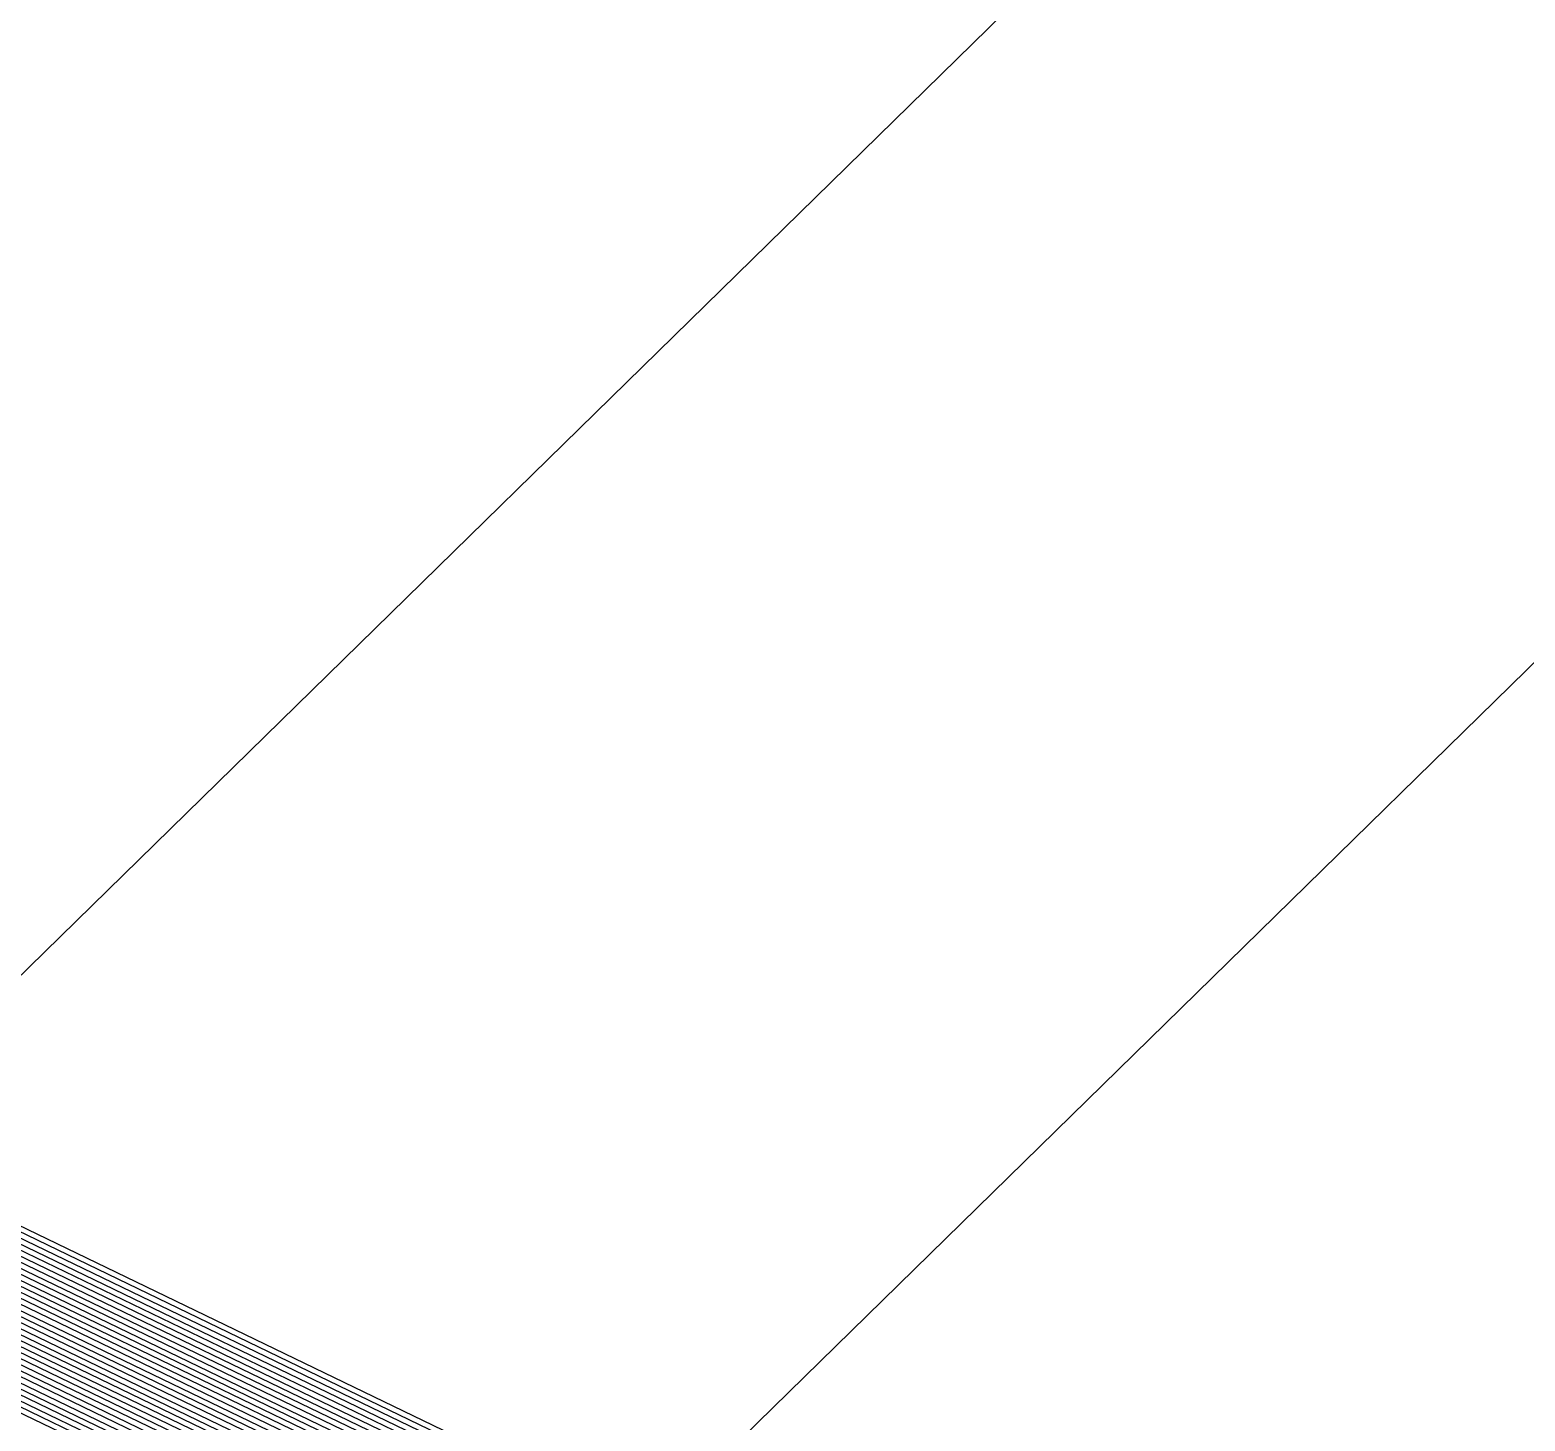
# Model space of a CAD drawing. Extents: x 7084 to 11035, y 13750 to 16729.
# Drawn here: x 8668.578 to 8669.198, y 15519.508 to 15520.085 of the extents above; entities that cross this region are included whole.
import ezdxf

# ---------------------------------------------------------------- set-up
doc = ezdxf.new("R2010")
doc.units = 0
doc.layers.add('Default', color=7, linetype='Continuous')

msp = doc.modelspace()

# ---------------------------------------------------------------- linework, layer by layer
at = {"layer": 'Default'}
for points in [[(9969.76538, 15539.12562), (9864.44442, 15676.68865), (9641.53328, 15737.21421), (9439.81691, 15683.61823), (9358.62406, 15714.61912), (9278.90754, 15742.66752), (9137.1892, 15747.09627), (8987.24072, 15850.71518), (8937.25789, 15770.32119), (8825.06416, 15743.74899), (8758.63371, 15696.5095), (8689.17592, 15554.88945), (8658.17504, 15524.53107), (8705.8166, 15501.5317), (8736.81748, 15531.89008), (8791.78544, 15465.28593), (8738.12604, 15431.74883), (8688.10178, 15444.7924), (8640.46022, 15467.79177), (8605.03065, 15417.59979), (8540.96101, 15407.74291), (8499.62647, 15322.12143), (8476.06501, 15323.52959), (8318.97611, 15241.3491)], [(8324.0067, 15240.52771), (8477.80003, 15320.98414), (8500.8672, 15319.60552), (8542.68424, 15406.22647), (8605.40977, 15415.87657), (8641.25291, 15466.65444), (8687.895, 15444.13757), (8738.50319, 15430.94174), (8792.78897, 15464.87033), (8737.17936, 15532.25196), (8705.8166, 15501.5392), (8659.17452, 15524.05607), (8690.53728, 15554.76883), (8758.5379, 15693.41783), (8825.74381, 15741.20875), (8939.24719, 15768.09113), (8988.18143, 15846.79853), (9134.98414, 15745.35345), (9278.35678, 15740.87299)], [(8334.06789, 15238.88493), (8481.27007, 15315.89322), (8503.34865, 15314.57369), (8546.13069, 15403.19359), (8606.16799, 15412.43011), (8642.83828, 15464.37977), (8687.48142, 15442.82792), (8739.25749, 15429.32757), (8794.79603, 15464.03912), (8737.90312, 15532.97572), (8705.8166, 15501.5542), (8661.17346, 15523.10606), (8693.25998, 15554.52757), (8758.34629, 15687.23447), (8827.1031, 15736.12827), (8943.2258, 15763.631), (8990.06285, 15838.96523), (9130.57401, 15741.86779), (9277.25526, 15737.28395), (9359.7634, 15708.25331)], [(8354.19026, 15235.59937), (8488.21016, 15305.7114), (8508.31155, 15304.51004), (8553.02361, 15397.12782), (8607.68443, 15405.53719), (8646.00902, 15459.83045), (8686.65427, 15440.20861), (8740.76611, 15426.09923), (8798.81013, 15462.37672), (8739.35063, 15534.42323), (8705.8166, 15501.5842), (8665.17135, 15521.20604), (8698.70538, 15554.04507), (8757.96307, 15674.86777), (8829.82169, 15725.9673), (8951.18301, 15754.71076), (8993.8257, 15823.29864), (9121.75377, 15734.89649)], [(9618.29926, 15708.34857), (9450.43738, 15663.74772), (9361.66231, 15697.64363), (9274.50145, 15728.31134), (9119.54871, 15733.15367), (8994.76641, 15819.38199), (8953.17231, 15752.4807), (8830.50134, 15723.42705), (8757.86727, 15671.77609), (8700.06673, 15553.92444), (8666.17083, 15520.73104), (8705.8166, 15501.5917), (8739.71251, 15534.78511), (8799.81366, 15461.96111), (8741.14326, 15425.29214), (8686.44748, 15439.55378), (8646.80171, 15458.69312), (8608.06354, 15403.81396), (8554.74684, 15395.61138), (8509.55228, 15301.99412), (8489.94518, 15303.16594), (8359.22085, 15234.77798)], [(8360.89772, 15234.50419), (8490.52352, 15302.31746), (8509.96585, 15301.15548), (8555.32125, 15395.1059), (8608.18991, 15403.23955), (8647.06594, 15458.31401), (8686.37855, 15439.33551), (8741.26898, 15425.02311), (8800.14817, 15461.82258), (8739.83313, 15534.90573), (8705.8166, 15501.5942), (8666.50399, 15520.5727), (8700.52052, 15553.88423), (8757.83533, 15670.74553), (8830.72789, 15722.5803), (8953.83541, 15751.73734), (8995.07998, 15818.07644), (9118.81369, 15732.57273)], [(8329.0373, 15239.70632), (8479.53505, 15318.43868), (8502.10793, 15317.08961), (8544.40746, 15404.71003), (8605.78888, 15414.15334), (8642.0456, 15465.5171), (8687.68821, 15443.48274), (8738.88034, 15430.13466), (8793.7925, 15464.45473), (8737.54124, 15532.61384), (8705.8166, 15501.5467), (8660.17399, 15523.58106), (8691.89863, 15554.6482), (8758.4421, 15690.32615), (8826.42345, 15738.66851), (8941.2365, 15765.86106)], [(8337.42162, 15238.33734), (8482.42675, 15314.19625), (8504.1758, 15312.89642), (8547.27951, 15402.18263), (8606.42073, 15411.28129), (8643.36674, 15463.62155), (8687.34356, 15442.39137), (8739.50893, 15428.78951), (8795.46504, 15463.76206), (8738.14437, 15533.21697), (8705.8166, 15501.5592), (8661.83978, 15522.78939), (8694.16755, 15554.44716), (8758.28242, 15685.17336), (8827.5562, 15734.43477), (8944.552, 15762.1443)], [(8339.09848, 15238.06354), (8483.00509, 15313.34777), (8504.58937, 15312.05778), (8547.85392, 15401.67715), (8606.5471, 15410.70688), (8643.63097, 15463.24244), (8687.27463, 15442.17309), (8739.63465, 15428.52049), (8795.79955, 15463.62352), (8738.26499, 15533.33759), (8705.8166, 15501.5617), (8662.17293, 15522.63105), (8694.62133, 15554.40695), (8758.25049, 15684.1428), (8827.78275, 15733.58802), (8945.2151, 15761.40094)], [(8945.8782, 15760.65759), (8828.0093, 15732.74128), (8758.21855, 15683.11224), (8695.07511, 15554.36674), (8662.50609, 15522.47272), (8705.8166, 15501.5642), (8738.38562, 15533.45822), (8796.13406, 15463.48499), (8739.76036, 15428.25146), (8687.2057, 15441.95482), (8643.89519, 15462.86333), (8606.67347, 15410.13247), (8548.42833, 15401.17167), (8505.00295, 15311.21914), (8483.58344, 15312.49928), (8340.77535, 15237.78975)], [(8946.5413, 15759.91423), (8828.23585, 15731.89453), (8758.18662, 15682.08168), (8695.5289, 15554.32653), (8662.83925, 15522.31438), (8705.8166, 15501.5667), (8738.50625, 15533.57885), (8796.46857, 15463.34645), (8739.88608, 15427.98243), (8687.13677, 15441.73654), (8644.15942, 15462.48422), (8606.79984, 15409.55806), (8549.00274, 15400.66618), (8505.41653, 15310.3805), (8484.16178, 15311.6508), (8342.45221, 15237.51595)], [(8344.12908, 15237.24215), (8484.74012, 15310.80231), (8505.8301, 15309.54186), (8549.57715, 15400.1607), (8606.92621, 15408.98365), (8644.42365, 15462.10511), (8687.06784, 15441.51826), (8740.0118, 15427.7134), (8796.80308, 15463.20792), (8738.62687, 15533.69947), (8705.8166, 15501.5692), (8663.17241, 15522.15605), (8695.98268, 15554.28632), (8758.15468, 15681.05112), (8828.4624, 15731.04778), (8947.2044, 15759.17088)], [(8485.31846, 15309.95383), (8506.24367, 15308.70323), (8550.15156, 15399.65522), (8607.05258, 15408.40924), (8644.68788, 15461.726), (8686.99891, 15441.29999), (8740.13752, 15427.44437), (8797.13759, 15463.06939), (8738.7475, 15533.8201), (8705.8166, 15501.5717), (8663.50557, 15521.99771), (8696.43646, 15554.24611), (8758.12275, 15680.02056), (8828.68895, 15730.20103), (8947.8675, 15758.42753)], [(8948.53061, 15757.68417), (8828.91549, 15729.35428), (8758.09081, 15678.99), (8696.89025, 15554.2059), (8663.83872, 15521.83938), (8705.8166, 15501.5742), (8738.86812, 15533.94072), (8797.4721, 15462.93085), (8740.26324, 15427.17534), (8686.92999, 15441.08171), (8644.95211, 15461.34689), (8607.17895, 15407.83483), (8550.72597, 15399.14974), (8506.65725, 15307.86459), (8485.8968, 15309.10534), (8347.4828, 15236.69456)], [(8349.15967, 15236.42076), (8486.47514, 15308.25686), (8507.07083, 15307.02595), (8551.30038, 15398.64426), (8607.30532, 15407.26042), (8645.21634, 15460.96778), (8686.86106, 15440.86344), (8740.38895, 15426.90631), (8797.80661, 15462.79232), (8738.98875, 15534.06135), (8705.8166, 15501.5767), (8664.17188, 15521.68104), (8697.34403, 15554.16569), (8758.05888, 15677.95944), (8829.14204, 15728.50754), (8949.19371, 15756.94082)], [(8350.83653, 15236.14697), (8487.05348, 15307.40837), (8507.4844, 15306.18731), (8551.87479, 15398.13878), (8607.43169, 15406.68601), (8645.48057, 15460.58867), (8686.79213, 15440.64516), (8740.51467, 15426.63729), (8798.14112, 15462.65378), (8739.10938, 15534.18198), (8705.8166, 15501.5792), (8664.50504, 15521.52271), (8697.79782, 15554.12549), (8758.02694, 15676.92888), (8829.36859, 15727.66079), (8949.85681, 15756.19747)], [(8352.5134, 15235.87317), (8487.63182, 15306.55989), (8507.89797, 15305.34867), (8552.4492, 15397.6333), (8607.55806, 15406.1116), (8645.74479, 15460.20956), (8686.7232, 15440.42689), (8740.64039, 15426.36826), (8798.47563, 15462.51525), (8739.23, 15534.3026), (8705.8166, 15501.5817), (8664.8382, 15521.36437), (8698.2516, 15554.08528), (8757.99501, 15675.89833), (8829.59514, 15726.81404), (8950.51991, 15755.45411)], [(8608.31628, 15402.66514), (8647.33017, 15457.9349), (8686.30962, 15439.11723), (8741.39469, 15424.75408), (8800.48268, 15461.68404), (8739.95376, 15535.02636), (8705.8166, 15501.5967), (8666.83714, 15520.41437), (8700.9743, 15553.84402), (8757.8034, 15669.71497), (8830.95444, 15721.73356), (8954.49851, 15750.99399)], [(8364.25145, 15233.95659), (8491.6802, 15300.62049), (8510.793, 15299.47821), (8556.47007, 15394.09494), (8608.44265, 15402.09073), (8647.59439, 15457.55579), (8686.24069, 15438.89896), (8741.52041, 15424.48506), (8800.81719, 15461.54551), (8740.07438, 15535.14698), (8705.8166, 15501.5992), (8667.1703, 15520.25603), (8701.42808, 15553.80382), (8757.77146, 15668.68442), (8831.18099, 15720.88681), (8955.16161, 15750.25064)], [(8365.92831, 15233.6828), (8492.25854, 15299.772), (8511.20658, 15298.63957), (8557.04448, 15393.58946), (8608.56902, 15401.51632), (8647.85862, 15457.17668), (8686.17176, 15438.68068), (8741.64613, 15424.21603), (8801.1517, 15461.40698), (8740.19501, 15535.26761), (8705.8166, 15501.6017), (8667.50346, 15520.0977), (8701.88187, 15553.76361), (8757.73953, 15667.65386), (8831.40754, 15720.04006), (8955.82471, 15749.50728)], [(8367.60518, 15233.409), (8492.83688, 15298.92352), (8511.62015, 15297.80093), (8557.61889, 15393.08398), (8608.69539, 15400.94191), (8648.12285, 15456.79757), (8686.10283, 15438.46241), (8741.77185, 15423.947), (8801.48621, 15461.26844), (8740.31564, 15535.38824), (8705.8166, 15501.6042), (8667.83662, 15519.93936), (8702.33565, 15553.7234), (8757.70759, 15666.6233), (8831.63409, 15719.19332), (8956.48781, 15748.76393)], [(8705.8166, 15501.6067), (8668.16977, 15519.78103), (8702.78944, 15553.68319), (8757.67566, 15665.59274), (8831.86063, 15718.34657), (8957.15092, 15748.02057)], [(8957.81402, 15747.27722), (8832.08718, 15717.49982), (8757.64372, 15664.56218), (8703.24322, 15553.64298), (8668.50293, 15519.62269), (8705.8166, 15501.6092), (8740.55689, 15535.62949), (8802.15523, 15460.99137), (8742.02328, 15423.40894), (8685.96498, 15438.02586), (8648.65131, 15456.03935), (8608.94813, 15399.79309), (8558.76771, 15392.07302), (8512.4473, 15296.12366), (8493.99356, 15297.22655), (8370.9589, 15232.86141)], [(8372.63577, 15232.58761), (8494.5719, 15296.37806), (8512.86088, 15295.28502), (8559.34212, 15391.56754), (8609.0745, 15399.21868), (8648.91554, 15455.66024), (8685.89605, 15437.80758), (8742.149, 15423.13991), (8802.48973, 15460.85284), (8740.67751, 15535.75011), (8705.8166, 15501.6117), (8668.83609, 15519.46436), (8703.697, 15553.60277), (8757.61178, 15663.53162), (8832.31373, 15716.65307), (8958.47712, 15746.53387)], [(8320.65298, 15241.0753), (8476.64335, 15322.68111), (8500.04005, 15321.2828), (8541.53542, 15407.23743), (8605.15702, 15417.02538), (8640.72445, 15467.41266), (8688.03285, 15444.57412), (8738.25175, 15431.4798), (8792.11995, 15465.1474), (8736.93811, 15532.01071), (8705.8166, 15501.5342), (8658.5082, 15524.37273), (8689.62971, 15554.84924), (8758.60177, 15695.47894), (8825.29071, 15742.90224)], [(8825.51726, 15742.0555), (8758.56984, 15694.44838), (8690.08349, 15554.80903), (8658.84136, 15524.2144), (8705.8166, 15501.5367), (8737.05873, 15532.13133), (8792.45446, 15465.00886), (8738.37747, 15431.21077), (8687.96392, 15444.35585), (8640.98868, 15467.03355), (8605.28339, 15416.45097), (8542.10983, 15406.73195), (8500.45363, 15320.44416), (8477.22169, 15321.83262), (8322.32984, 15240.80151)], [(8825.97035, 15740.362), (8758.50597, 15692.38727), (8690.99106, 15554.72862), (8659.50767, 15523.89773), (8705.8166, 15501.5417), (8737.29999, 15532.37259), (8793.12348, 15464.7318), (8738.62891, 15430.67272), (8687.82607, 15443.91929), (8641.51714, 15466.27532), (8605.53614, 15415.30216), (8543.25864, 15405.72099), (8501.28078, 15318.76688), (8478.37837, 15320.13565), (8325.68357, 15240.25391)], [(8826.1969, 15739.51526), (8758.47403, 15691.35671), (8691.44484, 15554.68841), (8659.84083, 15523.7394), (8705.8166, 15501.5442), (8737.42061, 15532.49321), (8793.45799, 15464.59326), (8738.75462, 15430.40369), (8687.75714, 15443.70102), (8641.78137, 15465.89621), (8605.66251, 15414.72775), (8543.83305, 15405.21551), (8501.69435, 15317.92824), (8478.95671, 15319.28716), (8327.36043, 15239.98012)], [(8826.65, 15737.82176), (8758.41016, 15689.29559), (8692.35241, 15554.60799), (8660.50715, 15523.42273), (8705.8166, 15501.5492), (8737.66186, 15532.73446), (8794.12701, 15464.31619), (8739.00606, 15429.86563), (8687.61928, 15443.26447), (8642.30982, 15465.13799), (8605.91525, 15413.57893), (8544.98187, 15404.20455), (8502.5215, 15316.25097), (8480.11339, 15317.59019), (8330.71416, 15239.43252)], [(8826.87655, 15736.97501), (8758.37823, 15688.26503), (8692.80619, 15554.56778), (8660.8403, 15523.26439), (8705.8166, 15501.5517), (8737.78249, 15532.85509), (8794.46152, 15464.17766), (8739.13178, 15429.5966), (8687.55035, 15443.04619), (8642.57405, 15464.75888), (8606.04162, 15413.00452), (8545.55628, 15403.69907), (8502.93508, 15315.41233), (8480.69173, 15316.74171), (8332.39103, 15239.15873)], [(8335.74475, 15238.61113), (8481.84841, 15315.04474), (8503.76223, 15313.73505), (8546.7051, 15402.68811), (8606.29436, 15411.8557), (8643.10251, 15464.00066), (8687.41249, 15442.60964), (8739.38321, 15429.05854), (8795.13053, 15463.90059), (8738.02374, 15533.09634), (8705.8166, 15501.5567), (8661.50662, 15522.94772), (8693.71376, 15554.48736), (8758.31436, 15686.20391)], [(8699.15917, 15554.00486), (8665.50451, 15521.0477), (8705.8166, 15501.5867), (8739.47125, 15534.54385), (8799.14464, 15462.23818), (8740.89182, 15425.8302), (8686.58534, 15439.99034), (8646.27325, 15459.45134), (8607.8108, 15404.96278), (8553.59802, 15396.62234), (8508.72513, 15303.6714), (8488.7885, 15304.86292), (8355.86713, 15235.32558)], [(8357.54399, 15235.05178), (8489.36684, 15304.01443), (8509.1387, 15302.83276), (8554.17243, 15396.11686), (8607.93717, 15404.38837), (8646.53748, 15459.07223), (8686.51641, 15439.77206), (8741.01754, 15425.56117), (8799.47915, 15462.09965), (8739.59188, 15534.66448), (8705.8166, 15501.5892), (8665.83767, 15520.88937), (8699.61295, 15553.96465)]]:
    msp.add_lwpolyline(points, dxfattribs=at)

doc.saveas('drawing.dxf')
